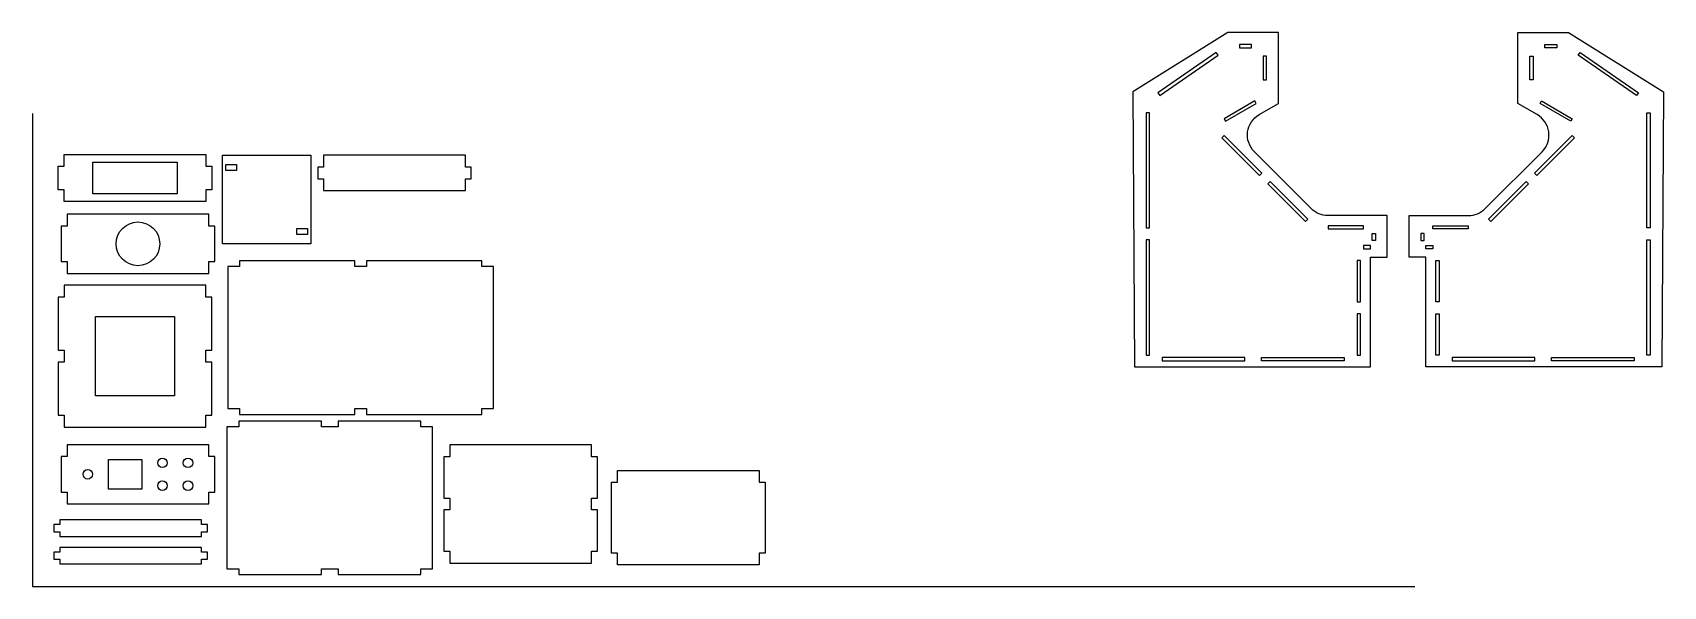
# Model space of a CAD drawing. Header units: centimetres. Extents: x -111 to 27, y 62 to 108.
import ezdxf

# ---------------------------------------------------------------- set-up
doc = ezdxf.new("R2010")
doc.units = ezdxf.units.CM
doc.layers.add('Layer 04', color=7, linetype='Continuous', true_color=0x007f00)

msp = doc.modelspace()

# ---------------------------------------------------------------- linework, layer by layer
at = {"layer": 'Layer 04'}
for p, q in [((-111.43, 101.52), (-111.43, 61.52)), ((2.23, 91.37), (2.23, 90.77)), ((6.09, 91.37), (6.09, 90.77)), ((-111.43, 61.52), (5.56, 61.52))]:
    msp.add_line(p, q, dxfattribs=at)
for points in [[(-5.98, 102.37), (-5.98, 108.37), (-9.98, 108.37), (-10.26, 108.37), (-18.29, 103.37), (-18.17, 80.09), (-10.17, 80.09), (1.83, 80.09), (1.83, 89.37), (3.23, 89.37), (3.23, 92.89), (2.23, 92.89), (-1.79, 92.89, -0.198912), (-3.2, 93.48), (-8.01, 98.29, -0.493145), (-7.6, 101.44)], [(14.3, 102.37), (14.3, 108.37), (18.3, 108.37), (18.58, 108.37), (26.61, 103.37), (26.49, 80.09), (18.49, 80.09), (6.49, 80.09), (6.49, 89.37), (5.09, 89.37), (5.09, 92.89), (6.09, 92.89), (10.11, 92.89, 0.198912), (11.52, 93.48), (16.34, 98.29, 0.493145), (15.92, 101.44)]]:
    msp.add_lwpolyline(points, format="xyb", close=True, dxfattribs=at)
for points in [[(-16.18, 103.27), (-16.02, 103.04), (-11.09, 106.46), (-11.25, 106.69)], [(-9.26, 107.09), (-8.26, 107.09), (-8.26, 107.37), (-9.26, 107.37)], [(-7.26, 106.37), (-7.26, 104.37), (-6.98, 104.37), (-6.98, 106.37)], [(15.58, 106.37), (15.58, 104.37), (15.3, 104.37), (15.3, 106.37)], [(17.58, 107.09), (16.58, 107.09), (16.58, 107.37), (17.58, 107.37)], [(24.5, 103.27), (24.34, 103.04), (19.41, 106.46), (19.57, 106.69)], [(-10.45, 100.87), (-7.85, 102.37), (-7.97, 102.59), (-10.57, 101.09)], [(18.77, 100.87), (16.17, 102.37), (16.29, 102.59), (18.89, 101.09)], [(-16.89, 91.84), (-16.89, 101.59), (-17.17, 101.59), (-17.17, 91.84)], [(25.21, 91.84), (25.21, 101.59), (25.49, 101.59), (25.49, 91.84)], [(-10.76, 99.47), (-7.58, 96.29), (-7.38, 96.49), (-10.56, 99.67)], [(19.08, 99.47), (15.9, 96.29), (15.7, 96.49), (18.89, 99.67)], [(-96.77, 95.07), (-96.77, 94.07), (-108.77, 94.07), (-108.77, 95.07), (-109.27, 95.07), (-109.27, 97.07), (-108.77, 97.07), (-108.77, 98.07), (-96.77, 98.07), (-96.77, 97.07), (-96.27, 97.07), (-96.27, 95.07)], [(-99.2, 97.4), (-99.2, 94.74), (-106.35, 94.74), (-106.35, 97.4)], [(-87.87, 98), (-87.87, 90.5), (-95.37, 90.5), (-95.37, 98)], [(-94.17, 97.2), (-94.17, 96.7), (-95.07, 96.7), (-95.07, 97.2)], [(-86.8, 97), (-87.3, 97), (-87.3, 96), (-86.8, 96), (-86.8, 95), (-74.8, 95), (-74.8, 96), (-74.3, 96), (-74.3, 97), (-74.8, 97), (-74.8, 98), (-86.8, 98)], [(-3.49, 92.6), (-6.67, 95.78), (-6.87, 95.58), (-3.69, 92.4)], [(11.81, 92.6), (15, 95.78), (15.19, 95.58), (12.01, 92.4)], [(-108.52, 92), (-109.02, 92), (-109.02, 89), (-108.52, 89), (-108.52, 88), (-96.52, 88), (-96.52, 89), (-96.02, 89), (-96.02, 92), (-96.52, 92), (-96.52, 93), (-108.52, 93)], [(-88.17, 91.8), (-88.17, 91.3), (-89.07, 91.3), (-89.07, 91.8)], [(1.23, 91.77), (1.23, 92.02), (-1.77, 92.02), (-1.77, 91.77)], [(1.95, 90.77), (1.95, 91.37), (2.23, 91.37), (2.23, 90.77)], [(6.37, 90.77), (6.37, 91.37), (6.09, 91.37), (6.09, 90.77)], [(7.09, 91.77), (7.09, 92.02), (10.09, 92.02), (10.09, 91.77)], [(-16.89, 81.09), (-16.89, 90.85), (-17.17, 90.84), (-17.17, 81.09)], [(1.23, 90.09), (1.83, 90.09), (1.83, 90.37), (1.23, 90.37)], [(7.09, 90.09), (6.49, 90.09), (6.49, 90.37), (7.09, 90.37)], [(25.21, 81.09), (25.21, 90.85), (25.49, 90.84), (25.49, 81.09)], [(-94.91, 76.57), (-93.91, 76.57), (-93.91, 76.07), (-84.16, 76.07), (-84.16, 76.57), (-83.16, 76.57), (-83.16, 76.07), (-73.41, 76.07), (-73.41, 76.57), (-72.41, 76.57), (-72.41, 88.57), (-73.41, 88.57), (-73.41, 89.07), (-83.16, 89.07), (-83.16, 88.57), (-84.16, 88.57), (-84.16, 89.07), (-93.91, 89.07), (-93.91, 88.57), (-94.91, 88.57)], [(0.69, 85.59), (0.97, 85.59), (0.97, 89.09), (0.69, 89.09)], [(7.63, 85.59), (7.35, 85.59), (7.35, 89.09), (7.63, 89.09)], [(-96.77, 86), (-96.77, 87), (-108.77, 87), (-108.77, 86), (-109.27, 86), (-109.27, 81.5), (-108.77, 81.5), (-108.77, 80.5), (-109.27, 80.5), (-109.27, 76), (-108.77, 76), (-108.77, 75), (-96.77, 75), (-96.77, 76), (-96.27, 76), (-96.27, 80.5), (-96.77, 80.5), (-96.77, 81.5), (-96.27, 81.5), (-96.27, 86)], [(-99.42, 84.35), (-99.42, 77.65), (-106.12, 77.65), (-106.12, 84.35)], [(0.69, 81.09), (0.97, 81.09), (0.97, 84.59), (0.69, 84.59)], [(7.63, 81.09), (7.35, 81.09), (7.35, 84.59), (7.63, 84.59)], [(-15.81, 80.87), (-15.81, 80.59), (-8.81, 80.59), (-8.81, 80.87)], [(-7.41, 80.87), (-0.41, 80.87), (-0.41, 80.59), (-7.41, 80.59)], [(15.73, 80.87), (8.73, 80.87), (8.73, 80.59), (15.73, 80.59)], [(24.13, 80.87), (24.13, 80.59), (17.13, 80.59), (17.13, 80.87)], [(-94.98, 75.01), (-94.98, 63.01), (-93.98, 63.01), (-93.98, 62.51), (-86.98, 62.51), (-86.98, 63.01), (-85.58, 63.01), (-85.58, 62.51), (-78.58, 62.51), (-78.58, 63.01), (-77.58, 63.01), (-77.58, 75.01), (-78.58, 75.01), (-78.58, 75.51), (-85.58, 75.51), (-85.58, 75.01), (-86.98, 75.01), (-86.98, 75.51), (-93.98, 75.51), (-93.98, 75.01)], [(-108.52, 69.5), (-108.52, 68.5), (-96.52, 68.5), (-96.52, 69.5), (-96.02, 69.5), (-96.02, 72.5), (-96.52, 72.5), (-96.52, 73.5), (-108.52, 73.5), (-108.52, 72.5), (-109.02, 72.5), (-109.02, 69.5)], [(-64.13, 64.49), (-63.63, 64.49), (-63.63, 67.99), (-64.13, 67.99), (-64.13, 68.99), (-63.63, 68.99), (-63.63, 72.49), (-64.13, 72.49), (-64.13, 73.49), (-76.13, 73.49), (-76.13, 72.49), (-76.63, 72.49), (-76.63, 68.99), (-76.13, 68.99), (-76.13, 67.99), (-76.63, 67.99), (-76.63, 64.49), (-76.13, 64.49), (-76.13, 63.49), (-64.13, 63.49)], [(-102.2, 72.25), (-102.2, 69.75), (-105, 69.75), (-105, 72.25)], [(-62.43, 70.33), (-61.93, 70.33), (-61.93, 71.33), (-49.93, 71.33), (-49.93, 70.33), (-49.43, 70.33), (-49.43, 64.33), (-49.93, 64.33), (-49.93, 63.33), (-61.93, 63.33), (-61.93, 64.33), (-62.43, 64.33)], [(-97.14, 66.74), (-97.14, 67.14), (-109.14, 67.14), (-109.14, 66.74), (-109.64, 66.74), (-109.64, 66.14), (-109.14, 66.14), (-109.14, 65.74), (-97.14, 65.74), (-97.14, 66.14), (-96.64, 66.14), (-96.64, 66.74)], [(-97.14, 66.74), (-97.14, 67.14), (-109.14, 67.14), (-109.14, 66.74), (-109.64, 66.74), (-109.64, 66.14), (-109.14, 66.14), (-109.14, 65.74), (-97.14, 65.74), (-97.14, 66.14), (-96.64, 66.14), (-96.64, 66.74)], [(-97.14, 64.42), (-97.14, 64.82), (-109.14, 64.82), (-109.14, 64.42), (-109.64, 64.42), (-109.64, 63.82), (-109.14, 63.82), (-109.14, 63.42), (-97.14, 63.42), (-97.14, 63.82), (-96.64, 63.82), (-96.64, 64.42)], [(-97.14, 64.42), (-97.14, 64.82), (-109.14, 64.82), (-109.14, 64.42), (-109.64, 64.42), (-109.64, 63.82), (-109.14, 63.82), (-109.14, 63.42), (-97.14, 63.42), (-97.14, 63.82), (-96.64, 63.82), (-96.64, 64.42)]]:
    msp.add_lwpolyline(points, close=True, dxfattribs=at)
for centre, radius in [((-102.52, 90.5), 1.85), ((-100.44, 71.97), 0.4), ((-98.28, 71.97), 0.4), ((-106.76, 71), 0.4), ((-100.44, 70.04), 0.4), ((-98.28, 70.04), 0.4)]:
    msp.add_circle(centre, radius, dxfattribs=at)

doc.saveas('drawing.dxf')
